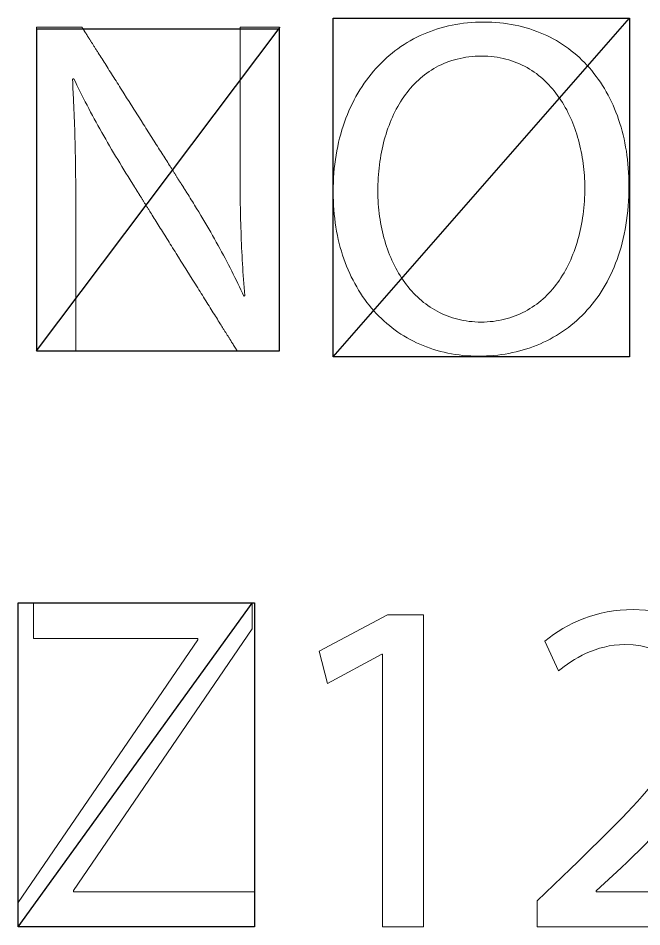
# Model space of a CAD drawing. Header units: millimetres. Extents: x 0 to 125, y 0 to 142.
# Drawn here: x 78.51 to 99.71, y 71.35 to 102.24 of the extents above; entities that cross this region are included whole.
import ezdxf

# ---------------------------------------------------------------- set-up
doc = ezdxf.new("R2010")
doc.units = ezdxf.units.MM
doc.header["$MEASUREMENT"] = 0
doc.layers.add('Layer 1', color=7, linetype='Continuous')

msp = doc.modelspace()

# ---------------------------------------------------------------- linework, layer by layer
for p, q in [((89.218, 90.723), (99.291, 102.24)), ((79.133, 90.928), (87.416, 101.929)), ((78.513, 71.346), (86.461, 82.346))]:
    msp.add_line(p, q)
for points in [[(89.218, 102.24), (99.291, 102.24), (99.291, 90.723), (89.218, 90.723)], [(79.133, 90.928), (87.391, 90.928), (87.391, 101.861), (79.133, 101.861)], [(86.543, 71.346), (78.514, 71.346), (78.514, 82.362), (86.543, 82.362)]]:
    msp.add_lwpolyline(points, close=True)
at = {"layer": 'Layer 1', "lineweight": 0}
for points in [[(99.272, 96.543), (99.27, 96.367), (99.265, 96.193), (99.257, 96.022), (99.245, 95.854), (99.23, 95.688), (99.212, 95.525), (99.191, 95.364), (99.167, 95.207), (99.14, 95.052), (99.11, 94.899), (99.077, 94.749), (99.041, 94.602), (99.002, 94.458), (98.96, 94.316), (98.915, 94.177), (98.868, 94.04), (98.818, 93.906), (98.765, 93.775), (98.71, 93.647), (98.652, 93.521), (98.592, 93.398), (98.529, 93.278), (98.463, 93.16), (98.395, 93.046), (98.325, 92.934), (98.253, 92.824), (98.178, 92.718), (98.101, 92.614), (98.021, 92.513), (97.94, 92.414), (97.856, 92.319), (97.77, 92.226), (97.682, 92.136), (97.592, 92.049), (97.5, 91.964), (97.407, 91.883), (97.311, 91.804), (97.214, 91.728), (97.114, 91.654), (97.013, 91.584), (96.91, 91.516), (96.806, 91.451), (96.7, 91.389), (96.592, 91.33), (96.483, 91.274), (96.372, 91.22), (96.259, 91.17), (96.146, 91.122), (96.03, 91.077), (95.914, 91.035), (95.796, 90.996), (95.677, 90.959), (95.557, 90.926), (95.435, 90.895), (95.312, 90.867), (95.189, 90.843), (95.064, 90.821), (94.938, 90.802), (94.811, 90.786), (94.683, 90.772), (94.554, 90.762), (94.425, 90.755), (94.294, 90.75), (94.163, 90.749), (94.028, 90.751), (93.893, 90.756), (93.761, 90.764), (93.629, 90.775), (93.499, 90.79), (93.37, 90.807), (93.243, 90.828), (93.117, 90.852), (92.992, 90.879), (92.869, 90.909), (92.748, 90.943), (92.628, 90.979), (92.51, 91.018), (92.393, 91.06), (92.278, 91.105), (92.165, 91.153), (92.053, 91.204), (91.943, 91.257), (91.835, 91.314), (91.729, 91.373), (91.624, 91.435), (91.522, 91.5), (91.421, 91.567), (91.322, 91.637), (91.225, 91.71), (91.13, 91.785), (91.037, 91.863), (90.945, 91.944), (90.856, 92.027), (90.769, 92.113), (90.684, 92.201), (90.601, 92.291), (90.52, 92.384), (90.442, 92.48), (90.365, 92.578), (90.291, 92.678), (90.219, 92.78), (90.149, 92.885), (90.082, 92.992), (90.017, 93.101), (89.954, 93.213), (89.894, 93.327), (89.835, 93.443), (89.78, 93.561), (89.727, 93.681), (89.676, 93.803), (89.628, 93.928), (89.582, 94.054), (89.539, 94.182), (89.499, 94.313), (89.461, 94.445), (89.425, 94.579), (89.393, 94.715), (89.363, 94.853), (89.336, 94.993), (89.311, 95.135), (89.29, 95.278), (89.271, 95.424), (89.255, 95.571), (89.242, 95.719), (89.231, 95.87), (89.224, 96.022), (89.22, 96.175), (89.218, 96.331), (89.22, 96.493), (89.224, 96.654), (89.232, 96.814), (89.243, 96.971), (89.257, 97.126), (89.274, 97.28), (89.294, 97.432), (89.317, 97.582), (89.343, 97.729), (89.372, 97.875), (89.403, 98.019), (89.438, 98.161), (89.475, 98.3), (89.515, 98.438), (89.558, 98.573), (89.603, 98.707), (89.651, 98.838), (89.702, 98.967), (89.755, 99.094), (89.811, 99.218), (89.87, 99.34), (89.931, 99.46), (89.994, 99.578), (90.06, 99.693), (90.128, 99.806), (90.199, 99.917), (90.272, 100.025), (90.347, 100.131), (90.425, 100.234), (90.504, 100.335), (90.586, 100.433), (90.671, 100.529), (90.757, 100.622), (90.845, 100.713), (90.936, 100.801), (91.029, 100.886), (91.123, 100.969), (91.22, 101.049), (91.319, 101.126), (91.419, 101.201), (91.522, 101.273), (91.626, 101.342), (91.732, 101.408), (91.84, 101.471), (91.95, 101.532), (92.061, 101.59), (92.174, 101.645), (92.289, 101.696), (92.405, 101.745), (92.523, 101.791), (92.643, 101.834), (92.764, 101.874), (92.887, 101.911), (93.011, 101.945), (93.136, 101.975), (93.263, 102.003), (93.392, 102.027), (93.522, 102.049), (93.653, 102.067), (93.785, 102.082), (93.918, 102.093), (94.053, 102.101), (94.189, 102.106), (94.326, 102.108), (94.466, 102.106), (94.605, 102.101), (94.742, 102.093), (94.877, 102.081), (95.01, 102.067), (95.142, 102.048), (95.272, 102.027), (95.401, 102.003), (95.528, 101.975), (95.653, 101.945), (95.776, 101.911), (95.898, 101.874), (96.018, 101.834), (96.136, 101.792), (96.252, 101.746), (96.366, 101.697), (96.478, 101.646), (96.589, 101.592), (96.697, 101.535), (96.804, 101.475), (96.909, 101.412), (97.011, 101.347), (97.112, 101.279), (97.211, 101.208), (97.307, 101.134), (97.402, 101.058), (97.494, 100.98), (97.585, 100.899), (97.673, 100.815), (97.759, 100.729), (97.843, 100.64), (97.925, 100.549), (98.005, 100.456), (98.082, 100.36), (98.157, 100.262), (98.23, 100.162), (98.301, 100.059), (98.369, 99.954), (98.435, 99.847), (98.499, 99.738), (98.56, 99.627), (98.619, 99.513), (98.675, 99.398), (98.729, 99.28), (98.781, 99.16), (98.83, 99.039), (98.877, 98.915), (98.921, 98.789), (98.963, 98.662), (99.002, 98.533), (99.039, 98.401), (99.073, 98.268), (99.104, 98.134), (99.133, 97.997), (99.159, 97.859), (99.182, 97.719), (99.203, 97.577), (99.221, 97.434), (99.236, 97.289), (99.249, 97.143), (99.259, 96.995), (99.266, 96.846), (99.27, 96.695), (99.272, 96.543)], [(79.133, 90.928), (79.133, 90.929), (79.133, 90.931), (79.133, 90.933), (79.133, 90.936), (79.133, 90.941), (79.133, 90.946), (79.133, 90.953), (79.133, 90.96), (79.133, 90.968), (79.133, 90.978), (79.133, 90.988), (79.133, 90.999), (79.133, 91.011), (79.133, 91.024), (79.133, 91.037), (79.133, 91.052), (79.133, 91.068), (79.133, 91.084), (79.133, 91.101), (79.133, 91.119), (79.133, 91.138), (79.133, 91.158), (79.133, 91.179), (79.133, 91.2), (79.133, 91.223), (79.133, 91.246), (79.133, 91.27), (79.133, 91.294), (79.133, 91.32), (79.133, 91.346), (79.133, 91.373), (79.133, 91.401), (79.133, 91.43), (79.133, 91.459), (79.133, 91.489), (79.133, 91.52), (79.133, 91.551), (79.133, 91.584), (79.133, 91.617), (79.133, 91.65), (79.133, 91.685), (79.133, 91.72), (79.133, 91.755), (79.133, 91.792), (79.133, 91.829), (79.133, 91.866), (79.133, 91.905), (79.133, 91.944), (79.133, 91.983), (79.133, 92.023), (79.133, 92.064), (79.133, 92.106), (79.133, 92.148), (79.133, 92.19), (79.133, 92.234), (79.133, 92.277), (79.133, 92.322), (79.133, 92.367), (79.133, 92.412), (79.133, 92.458), (79.133, 92.505), (79.133, 92.552), (79.133, 92.599), (79.133, 92.647), (79.133, 92.696), (79.133, 92.745), (79.133, 92.795), (79.133, 92.845), (79.133, 92.895), (79.133, 92.946), (79.133, 92.998), (79.133, 93.049), (79.133, 93.102), (79.133, 93.155), (79.133, 93.208), (79.133, 93.261), (79.133, 93.315), (79.133, 93.37), (79.133, 93.425), (79.133, 93.48), (79.133, 93.535), (79.133, 93.591), (79.133, 93.648), (79.133, 93.704), (79.133, 93.761), (79.133, 93.819), (79.133, 93.876), (79.133, 93.934), (79.133, 93.993), (79.133, 94.051), (79.133, 94.169), (79.133, 94.289), (79.133, 94.409), (79.133, 94.53), (79.133, 94.653), (79.133, 94.776), (79.133, 94.9), (79.133, 95.024), (79.133, 95.15), (79.133, 95.276), (79.133, 95.403), (79.133, 95.53), (79.133, 95.657), (79.133, 95.785), (79.133, 95.914), (79.133, 96.171), (79.133, 96.429), (79.133, 96.686), (79.133, 96.943), (79.133, 97.072), (79.133, 97.2), (79.133, 97.327), (79.133, 97.454), (79.133, 97.581), (79.133, 97.707), (79.133, 97.833), (79.133, 97.957), (79.133, 98.081), (79.133, 98.204), (79.133, 98.327), (79.133, 98.448), (79.133, 98.568), (79.133, 98.688), (79.133, 98.806), (79.133, 98.864), (79.133, 98.923), (79.133, 98.981), (79.133, 99.038), (79.133, 99.096), (79.133, 99.153), (79.133, 99.209), (79.133, 99.266), (79.133, 99.322), (79.133, 99.377), (79.133, 99.432), (79.133, 99.487), (79.133, 99.542), (79.133, 99.596), (79.133, 99.649), (79.133, 99.702), (79.133, 99.755), (79.133, 99.808), (79.133, 99.859), (79.133, 99.911), (79.133, 99.962), (79.133, 100.012), (79.133, 100.063), (79.133, 100.112), (79.133, 100.161), (79.133, 100.21), (79.133, 100.258), (79.133, 100.305), (79.133, 100.352), (79.133, 100.399), (79.133, 100.445), (79.133, 100.49), (79.133, 100.535), (79.133, 100.58), (79.133, 100.623), (79.133, 100.667), (79.133, 100.709), (79.133, 100.751), (79.133, 100.793), (79.133, 100.834), (79.133, 100.874), (79.133, 100.913), (79.133, 100.952), (79.133, 100.991), (79.133, 101.028), (79.133, 101.065), (79.133, 101.102), (79.133, 101.137), (79.133, 101.172), (79.133, 101.207), (79.133, 101.24), (79.133, 101.273), (79.133, 101.306), (79.133, 101.337), (79.133, 101.368), (79.133, 101.398), (79.133, 101.427), (79.133, 101.456), (79.133, 101.484), (79.133, 101.511), (79.133, 101.537), (79.133, 101.563), (79.133, 101.587), (79.133, 101.611), (79.133, 101.634), (79.133, 101.657), (79.133, 101.678), (79.133, 101.699), (79.133, 101.719), (79.133, 101.738), (79.133, 101.756), (79.133, 101.773), (79.133, 101.789), (79.133, 101.805), (79.133, 101.82), (79.133, 101.833), (79.133, 101.846), (79.133, 101.858), (79.133, 101.869), (79.133, 101.879), (79.133, 101.889), (79.133, 101.897), (79.133, 101.904), (79.133, 101.911), (79.133, 101.916), (79.133, 101.921), (79.133, 101.924), (79.133, 101.927), (79.133, 101.928), (79.133, 101.929), (79.134, 101.929), (79.134, 101.929), (79.136, 101.929), (79.138, 101.929), (79.14, 101.929), (79.143, 101.929), (79.147, 101.929), (79.151, 101.929), (79.155, 101.929), (79.16, 101.929), (79.166, 101.929), (79.172, 101.929), (79.178, 101.929), (79.185, 101.929), (79.192, 101.929), (79.2, 101.929), (79.208, 101.929), (79.217, 101.929), (79.226, 101.929), (79.235, 101.929), (79.245, 101.929), (79.255, 101.929), (79.265, 101.929), (79.276, 101.929), (79.288, 101.929), (79.299, 101.929), (79.311, 101.929), (79.323, 101.929), (79.336, 101.929), (79.349, 101.929), (79.376, 101.929), (79.403, 101.929), (79.432, 101.929), (79.462, 101.929), (79.493, 101.929), (79.525, 101.929), (79.557, 101.929), (79.59, 101.929), (79.624, 101.929), (79.658, 101.929), (79.693, 101.929), (79.728, 101.929), (79.764, 101.929), (79.836, 101.929), (79.909, 101.929), (79.981, 101.929), (80.053, 101.929), (80.089, 101.929), (80.124, 101.929), (80.159, 101.929), (80.193, 101.929), (80.227, 101.929), (80.26, 101.929), (80.293, 101.929), (80.324, 101.929), (80.355, 101.929), (80.385, 101.929), (80.414, 101.929), (80.442, 101.929), (80.468, 101.929), (80.481, 101.929), (80.494, 101.929), (80.506, 101.929), (80.518, 101.929), (80.529, 101.929), (80.541, 101.929), (80.552, 101.929), (80.562, 101.929), (80.572, 101.929), (80.582, 101.929), (80.591, 101.929), (80.6, 101.929), (80.609, 101.929), (80.617, 101.929), (80.625, 101.929), (80.632, 101.929), (80.639, 101.929), (80.645, 101.929), (80.651, 101.929), (80.657, 101.929), (80.662, 101.929), (80.666, 101.929), (80.67, 101.929), (80.674, 101.929), (80.677, 101.929), (80.679, 101.929), (80.681, 101.929), (80.683, 101.929), (80.683, 101.929), (80.684, 101.929), (80.684, 101.928), (80.684, 101.927), (80.685, 101.926), (80.686, 101.924), (80.688, 101.922), (80.689, 101.919), (80.692, 101.916), (80.694, 101.913), (80.697, 101.908), (80.699, 101.904), (80.703, 101.899), (80.706, 101.893), (80.71, 101.887), (80.714, 101.88), (80.719, 101.873), (80.723, 101.866), (80.728, 101.858), (80.734, 101.85), (80.739, 101.841), (80.745, 101.832), (80.751, 101.822), (80.757, 101.812), (80.764, 101.802), (80.771, 101.791), (80.778, 101.78), (80.785, 101.768), (80.793, 101.756), (80.801, 101.743), (80.809, 101.73), (80.818, 101.717), (80.826, 101.703), (80.835, 101.689), (80.844, 101.675), (80.854, 101.66), (80.863, 101.645), (80.873, 101.629), (80.883, 101.613), (80.894, 101.597), (80.904, 101.58), (80.915, 101.563), (80.926, 101.546), (80.937, 101.528), (80.949, 101.51), (80.96, 101.492), (80.972, 101.473), (80.984, 101.454), (80.997, 101.435), (81.009, 101.415), (81.022, 101.395), (81.035, 101.375), (81.048, 101.354), (81.061, 101.333), (81.074, 101.312), (81.088, 101.29), (81.102, 101.268), (81.116, 101.246), (81.13, 101.224), (81.145, 101.201), (81.159, 101.178), (81.174, 101.155), (81.189, 101.131), (81.204, 101.107), (81.219, 101.083), (81.235, 101.059), (81.266, 101.01), (81.298, 100.959), (81.33, 100.908), (81.363, 100.855), (81.397, 100.802), (81.431, 100.748), (81.466, 100.693), (81.501, 100.638), (81.537, 100.581), (81.573, 100.524), (81.61, 100.466), (81.647, 100.408), (81.684, 100.349), (81.722, 100.289), (81.761, 100.228), (81.799, 100.168), (81.838, 100.106), (81.877, 100.044), (81.917, 99.982), (81.956, 99.919), (81.996, 99.856), (82.037, 99.793), (82.077, 99.729), (82.118, 99.665), (82.199, 99.536), (82.281, 99.406), (82.446, 99.146), (82.611, 98.885), (82.693, 98.756), (82.775, 98.627), (82.816, 98.563), (82.856, 98.499), (82.896, 98.436), (82.936, 98.372), (82.976, 98.31), (83.015, 98.247), (83.055, 98.185), (83.093, 98.124), (83.132, 98.063), (83.17, 98.003), (83.208, 97.943), (83.246, 97.884), (83.283, 97.825), (83.319, 97.768), (83.356, 97.71), (83.391, 97.654), (83.427, 97.598), (83.461, 97.543), (83.496, 97.489), (83.529, 97.436), (83.562, 97.384), (83.595, 97.333), (83.627, 97.282), (83.658, 97.233), (83.673, 97.208), (83.689, 97.184), (83.704, 97.161), (83.719, 97.137), (83.733, 97.114), (83.748, 97.091), (83.762, 97.068), (83.777, 97.046), (83.791, 97.023), (83.804, 97.002), (83.818, 96.98), (83.832, 96.959), (83.845, 96.938), (83.858, 96.917), (83.871, 96.897), (83.884, 96.877), (83.896, 96.857), (83.908, 96.838), (83.92, 96.819), (83.932, 96.8), (83.944, 96.782), (83.955, 96.763), (83.967, 96.746), (83.978, 96.728), (83.988, 96.711), (83.999, 96.695), (84.009, 96.678), (84.019, 96.662), (84.029, 96.647), (84.039, 96.632), (84.048, 96.617), (84.057, 96.602), (84.066, 96.588), (84.075, 96.575), (84.083, 96.561), (84.092, 96.548), (84.099, 96.536), (84.107, 96.524), (84.115, 96.512), (84.122, 96.501), (84.129, 96.49), (84.135, 96.479), (84.142, 96.469), (84.148, 96.46), (84.153, 96.451), (84.159, 96.442), (84.164, 96.434), (84.169, 96.426), (84.174, 96.418), (84.178, 96.411), (84.183, 96.405), (84.186, 96.399), (84.19, 96.393), (84.193, 96.388), (84.196, 96.383), (84.199, 96.379), (84.201, 96.375), (84.203, 96.372), (84.205, 96.369), (84.206, 96.367), (84.207, 96.365), (84.208, 96.364), (84.209, 96.363), (84.209, 96.363), (84.247, 96.303), (84.285, 96.243), (84.322, 96.183), (84.36, 96.123), (84.397, 96.063), (84.434, 96.004), (84.47, 95.945), (84.507, 95.886), (84.578, 95.768), (84.649, 95.651), (84.719, 95.535), (84.788, 95.419), (84.856, 95.304), (84.923, 95.19), (84.989, 95.076), (85.055, 94.963), (85.119, 94.85), (85.182, 94.738), (85.245, 94.626), (85.306, 94.515), (85.367, 94.404), (85.427, 94.294), (85.486, 94.184), (85.545, 94.075), (85.602, 93.966), (85.659, 93.857), (85.715, 93.749), (85.77, 93.641), (85.824, 93.534), (85.877, 93.427), (85.93, 93.32), (85.982, 93.213), (86.034, 93.107), (86.084, 93.001), (86.134, 92.895), (86.184, 92.789), (86.184, 92.789), (86.185, 92.79), (86.187, 92.79), (86.189, 92.792), (86.191, 92.793), (86.194, 92.794), (86.2, 92.797), (86.206, 92.8), (86.209, 92.802), (86.211, 92.803), (86.213, 92.804), (86.215, 92.805), (86.216, 92.805), (86.216, 92.805), (86.204, 92.943), (86.193, 93.079), (86.182, 93.215), (86.172, 93.351), (86.162, 93.486), (86.153, 93.621), (86.144, 93.756), (86.136, 93.89), (86.128, 94.025), (86.121, 94.16), (86.114, 94.294), (86.107, 94.429), (86.101, 94.565), (86.096, 94.701), (86.091, 94.837), (86.086, 94.974), (86.081, 95.112), (86.077, 95.25), (86.074, 95.39), (86.07, 95.53), (86.067, 95.671), (86.066, 95.743), (86.065, 95.814), (86.063, 95.886), (86.062, 95.958), (86.061, 96.031), (86.06, 96.103), (86.059, 96.177), (86.058, 96.25), (86.058, 96.324), (86.057, 96.398), (86.056, 96.473), (86.056, 96.548), (86.055, 96.624), (86.055, 96.7), (86.054, 96.777), (86.054, 96.854), (86.054, 96.931), (86.053, 97.009), (86.053, 97.088), (86.053, 97.167), (86.053, 97.246), (86.053, 97.326), (86.053, 97.326), (86.053, 97.327), (86.053, 97.328), (86.053, 97.329), (86.053, 97.331), (86.053, 97.334), (86.053, 97.336), (86.053, 97.339), (86.053, 97.343), (86.053, 97.347), (86.053, 97.351), (86.053, 97.356), (86.053, 97.361), (86.053, 97.366), (86.053, 97.372), (86.053, 97.378), (86.053, 97.384), (86.053, 97.391), (86.053, 97.398), (86.053, 97.406), (86.053, 97.414), (86.053, 97.422), (86.053, 97.431), (86.053, 97.44), (86.053, 97.449), (86.053, 97.459), (86.053, 97.469), (86.053, 97.479), (86.053, 97.49), (86.053, 97.501), (86.053, 97.512), (86.053, 97.524), (86.053, 97.536), (86.053, 97.548), (86.053, 97.561), (86.053, 97.574), (86.053, 97.6), (86.053, 97.628), (86.053, 97.657), (86.053, 97.687), (86.053, 97.719), (86.053, 97.751), (86.053, 97.784), (86.053, 97.819), (86.053, 97.854), (86.053, 97.89), (86.053, 97.928), (86.053, 97.966), (86.053, 98.005), (86.053, 98.045), (86.053, 98.086), (86.053, 98.128), (86.053, 98.17), (86.053, 98.214), (86.053, 98.258), (86.053, 98.302), (86.053, 98.348), (86.053, 98.394), (86.053, 98.44), (86.053, 98.488), (86.053, 98.535), (86.053, 98.584), (86.053, 98.633), (86.053, 98.682), (86.053, 98.732), (86.053, 98.782), (86.053, 98.833), (86.053, 98.884), (86.053, 98.936), (86.053, 98.988), (86.053, 99.092), (86.053, 99.198), (86.053, 99.305), (86.053, 99.412), (86.053, 99.627), (86.053, 99.843), (86.053, 99.95), (86.053, 100.057), (86.053, 100.162), (86.053, 100.267), (86.053, 100.319), (86.053, 100.37), (86.053, 100.422), (86.053, 100.472), (86.053, 100.523), (86.053, 100.573), (86.053, 100.622), (86.053, 100.671), (86.053, 100.719), (86.053, 100.767), (86.053, 100.814), (86.053, 100.861), (86.053, 100.907), (86.053, 100.952), (86.053, 100.997), (86.053, 101.041), (86.053, 101.084), (86.053, 101.127), (86.053, 101.169), (86.053, 101.209), (86.053, 101.249), (86.053, 101.289), (86.053, 101.327), (86.053, 101.364), (86.053, 101.401), (86.053, 101.436), (86.053, 101.47), (86.053, 101.504), (86.053, 101.536), (86.053, 101.567), (86.053, 101.598), (86.053, 101.627), (86.053, 101.654), (86.053, 101.681), (86.053, 101.694), (86.053, 101.707), (86.053, 101.719), (86.053, 101.731), (86.053, 101.742), (86.053, 101.754), (86.053, 101.765), (86.053, 101.775), (86.053, 101.786), (86.053, 101.796), (86.053, 101.805), (86.053, 101.815), (86.053, 101.824), (86.053, 101.832), (86.053, 101.841), (86.053, 101.849), (86.053, 101.856), (86.053, 101.863), (86.053, 101.87), (86.053, 101.877), (86.053, 101.883), (86.053, 101.889), (86.053, 101.894), (86.053, 101.899), (86.053, 101.904), (86.053, 101.908), (86.053, 101.912), (86.053, 101.915), (86.053, 101.918), (86.053, 101.921), (86.053, 101.923), (86.053, 101.925), (86.053, 101.927), (86.053, 101.928), (86.053, 101.928), (86.053, 101.929), (86.053, 101.929), (86.054, 101.929), (86.055, 101.929), (86.057, 101.929), (86.059, 101.929), (86.062, 101.929), (86.065, 101.929), (86.068, 101.929), (86.072, 101.929), (86.076, 101.929), (86.081, 101.929), (86.086, 101.929), (86.092, 101.929), (86.098, 101.929), (86.104, 101.929), (86.111, 101.929), (86.118, 101.929), (86.125, 101.929), (86.133, 101.929), (86.141, 101.929), (86.149, 101.929), (86.158, 101.929), (86.167, 101.929), (86.177, 101.929), (86.196, 101.929), (86.217, 101.929), (86.239, 101.929), (86.262, 101.929), (86.286, 101.929), (86.311, 101.929), (86.337, 101.929), (86.363, 101.929), (86.391, 101.929), (86.419, 101.929), (86.447, 101.929), (86.476, 101.929), (86.506, 101.929), (86.536, 101.929), (86.567, 101.929), (86.597, 101.929), (86.66, 101.929), (86.722, 101.929), (86.785, 101.929), (86.847, 101.929), (86.878, 101.929), (86.908, 101.929), (86.938, 101.929), (86.968, 101.929), (86.997, 101.929), (87.026, 101.929), (87.054, 101.929), (87.081, 101.929), (87.107, 101.929), (87.133, 101.929), (87.158, 101.929), (87.182, 101.929), (87.205, 101.929), (87.227, 101.929), (87.248, 101.929), (87.268, 101.929), (87.277, 101.929), (87.286, 101.929), (87.295, 101.929), (87.303, 101.929), (87.312, 101.929), (87.319, 101.929), (87.327, 101.929), (87.334, 101.929), (87.34, 101.929), (87.347, 101.929), (87.353, 101.929), (87.358, 101.929), (87.363, 101.929), (87.368, 101.929), (87.372, 101.929), (87.376, 101.929), (87.38, 101.929), (87.383, 101.929), (87.385, 101.929), (87.387, 101.929), (87.389, 101.929), (87.39, 101.929), (87.391, 101.929), (87.391, 101.929), (87.391, 101.928), (87.391, 101.927), (87.391, 101.924), (87.391, 101.921), (87.391, 101.916), (87.391, 101.911), (87.391, 101.904), (87.391, 101.897), (87.391, 101.889), (87.391, 101.879), (87.391, 101.869), (87.391, 101.858), (87.391, 101.846), (87.391, 101.833), (87.391, 101.82), (87.391, 101.805), (87.391, 101.789), (87.391, 101.773), (87.391, 101.756), (87.391, 101.738), (87.391, 101.719), (87.391, 101.699), (87.391, 101.678), (87.391, 101.657), (87.391, 101.634), (87.391, 101.611), (87.391, 101.587), (87.391, 101.563), (87.391, 101.537), (87.391, 101.511), (87.391, 101.484), (87.391, 101.456), (87.391, 101.427), (87.391, 101.398), (87.391, 101.368), (87.391, 101.337), (87.391, 101.306), (87.391, 101.273), (87.391, 101.24), (87.391, 101.207), (87.391, 101.172), (87.391, 101.137), (87.391, 101.102), (87.391, 101.065), (87.391, 101.028), (87.391, 100.991), (87.391, 100.952), (87.391, 100.913), (87.391, 100.874), (87.391, 100.834), (87.391, 100.793), (87.391, 100.751), (87.391, 100.709), (87.391, 100.667), (87.391, 100.623), (87.391, 100.58), (87.391, 100.535), (87.391, 100.49), (87.391, 100.445), (87.391, 100.399), (87.391, 100.352), (87.391, 100.305), (87.391, 100.258), (87.391, 100.21), (87.391, 100.161), (87.391, 100.112), (87.391, 100.063), (87.391, 100.012), (87.391, 99.962), (87.391, 99.911), (87.391, 99.859), (87.391, 99.808), (87.391, 99.755), (87.391, 99.702), (87.391, 99.649), (87.391, 99.596), (87.391, 99.542), (87.391, 99.487), (87.391, 99.432), (87.391, 99.377), (87.391, 99.322), (87.391, 99.266), (87.391, 99.209), (87.391, 99.153), (87.391, 99.096), (87.391, 99.038), (87.391, 98.981), (87.391, 98.923), (87.391, 98.864), (87.391, 98.806), (87.391, 98.688), (87.391, 98.568), (87.391, 98.448), (87.391, 98.327), (87.391, 98.204), (87.391, 98.081), (87.391, 97.957), (87.391, 97.833), (87.391, 97.707), (87.391, 97.581), (87.391, 97.454), (87.391, 97.327), (87.391, 97.2), (87.391, 97.072), (87.391, 96.943), (87.391, 96.686), (87.391, 96.429), (87.391, 96.171), (87.391, 95.914), (87.391, 95.785), (87.391, 95.657), (87.391, 95.53), (87.391, 95.403), (87.391, 95.276), (87.391, 95.15), (87.391, 95.024), (87.391, 94.9), (87.391, 94.776), (87.391, 94.653), (87.391, 94.53), (87.391, 94.409), (87.391, 94.289), (87.391, 94.169), (87.391, 94.051), (87.391, 93.993), (87.391, 93.934), (87.391, 93.876), (87.391, 93.819), (87.391, 93.761), (87.391, 93.704), (87.391, 93.648), (87.391, 93.591), (87.391, 93.535), (87.391, 93.48), (87.391, 93.425), (87.391, 93.37), (87.391, 93.315), (87.391, 93.261), (87.391, 93.208), (87.391, 93.155), (87.391, 93.102), (87.391, 93.049), (87.391, 92.998), (87.391, 92.946), (87.391, 92.895), (87.391, 92.845), (87.391, 92.795), (87.391, 92.745), (87.391, 92.696), (87.391, 92.647), (87.391, 92.599), (87.391, 92.552), (87.391, 92.505), (87.391, 92.458), (87.391, 92.412), (87.391, 92.367), (87.391, 92.322), (87.391, 92.277), (87.391, 92.234), (87.391, 92.19), (87.391, 92.148), (87.391, 92.106), (87.391, 92.064), (87.391, 92.023), (87.391, 91.983), (87.391, 91.944), (87.391, 91.905), (87.391, 91.866), (87.391, 91.829), (87.391, 91.792), (87.391, 91.755), (87.391, 91.72), (87.391, 91.685), (87.391, 91.65), (87.391, 91.617), (87.391, 91.584), (87.391, 91.551), (87.391, 91.52), (87.391, 91.489), (87.391, 91.459), (87.391, 91.43), (87.391, 91.401), (87.391, 91.373), (87.391, 91.346), (87.391, 91.32), (87.391, 91.294), (87.391, 91.27), (87.391, 91.246), (87.391, 91.223), (87.391, 91.2), (87.391, 91.179), (87.391, 91.158), (87.391, 91.138), (87.391, 91.119), (87.391, 91.101), (87.391, 91.084), (87.391, 91.068), (87.391, 91.052), (87.391, 91.037), (87.391, 91.024), (87.391, 91.011), (87.391, 90.999), (87.391, 90.988), (87.391, 90.978), (87.391, 90.968), (87.391, 90.96), (87.391, 90.953), (87.391, 90.946), (87.391, 90.941), (87.391, 90.936), (87.391, 90.933), (87.391, 90.931), (87.391, 90.929), (87.391, 90.928), (87.391, 90.928), (87.39, 90.928), (87.389, 90.928), (87.387, 90.928), (87.385, 90.928), (87.382, 90.928), (87.379, 90.928), (87.375, 90.928), (87.371, 90.928), (87.366, 90.928), (87.361, 90.928), (87.356, 90.928), (87.35, 90.928), (87.344, 90.928), (87.337, 90.928), (87.33, 90.928), (87.322, 90.928), (87.314, 90.928), (87.306, 90.928), (87.297, 90.928), (87.288, 90.928), (87.279, 90.928), (87.269, 90.928), (87.259, 90.928), (87.248, 90.928), (87.238, 90.928), (87.227, 90.928), (87.215, 90.928), (87.192, 90.928), (87.167, 90.928), (87.141, 90.928), (87.114, 90.928), (87.087, 90.928), (87.058, 90.928), (87.029, 90.928), (86.999, 90.928), (86.968, 90.928), (86.937, 90.928), (86.905, 90.928), (86.873, 90.928), (86.84, 90.928), (86.807, 90.928), (86.74, 90.928), (86.673, 90.928), (86.606, 90.928), (86.539, 90.928), (86.506, 90.928), (86.474, 90.928), (86.441, 90.928), (86.41, 90.928), (86.378, 90.928), (86.348, 90.928), (86.318, 90.928), (86.288, 90.928), (86.26, 90.928), (86.232, 90.928), (86.205, 90.928), (86.18, 90.928), (86.155, 90.928), (86.131, 90.928), (86.12, 90.928), (86.109, 90.928), (86.098, 90.928), (86.088, 90.928), (86.078, 90.928), (86.068, 90.928), (86.059, 90.928), (86.049, 90.928), (86.041, 90.928), (86.032, 90.928), (86.025, 90.928), (86.017, 90.928), (86.01, 90.928), (86.003, 90.928), (85.997, 90.928), (85.991, 90.928), (85.985, 90.928), (85.98, 90.928), (85.976, 90.928), (85.971, 90.928), (85.968, 90.928), (85.964, 90.928), (85.962, 90.928), (85.959, 90.928), (85.958, 90.928), (85.956, 90.928), (85.956, 90.928), (85.955, 90.928), (85.955, 90.929), (85.955, 90.93), (85.954, 90.931), (85.953, 90.933), (85.951, 90.935), (85.95, 90.938), (85.948, 90.941), (85.945, 90.945), (85.943, 90.949), (85.94, 90.953), (85.936, 90.959), (85.933, 90.964), (85.929, 90.97), (85.925, 90.977), (85.921, 90.984), (85.916, 90.991), (85.911, 90.999), (85.906, 91.007), (85.9, 91.016), (85.895, 91.025), (85.889, 91.035), (85.882, 91.045), (85.876, 91.056), (85.869, 91.066), (85.862, 91.078), (85.854, 91.09), (85.847, 91.102), (85.839, 91.114), (85.831, 91.127), (85.823, 91.14), (85.814, 91.154), (85.805, 91.168), (85.796, 91.183), (85.787, 91.198), (85.777, 91.213), (85.767, 91.229), (85.757, 91.245), (85.747, 91.261), (85.737, 91.278), (85.726, 91.295), (85.715, 91.312), (85.704, 91.33), (85.693, 91.348), (85.681, 91.366), (85.669, 91.385), (85.657, 91.404), (85.645, 91.424), (85.633, 91.444), (85.62, 91.464), (85.608, 91.484), (85.595, 91.505), (85.581, 91.526), (85.568, 91.547), (85.555, 91.569), (85.541, 91.591), (85.527, 91.613), (85.513, 91.635), (85.499, 91.658), (85.484, 91.681), (85.47, 91.705), (85.455, 91.728), (85.44, 91.752), (85.425, 91.776), (85.41, 91.801), (85.379, 91.85), (85.347, 91.901), (85.315, 91.952), (85.282, 92.005), (85.248, 92.058), (85.215, 92.112), (85.18, 92.167), (85.145, 92.223), (85.11, 92.28), (85.074, 92.337), (85.038, 92.395), (85.001, 92.454), (84.964, 92.513), (84.926, 92.573), (84.888, 92.633), (84.85, 92.695), (84.812, 92.756), (84.773, 92.818), (84.734, 92.881), (84.694, 92.944), (84.655, 93.007), (84.615, 93.071), (84.575, 93.134), (84.535, 93.199), (84.454, 93.328), (84.372, 93.458), (84.209, 93.719), (84.045, 93.981), (83.964, 94.111), (83.883, 94.24), (83.843, 94.304), (83.803, 94.368), (83.763, 94.432), (83.724, 94.495), (83.684, 94.558), (83.645, 94.62), (83.606, 94.682), (83.568, 94.744), (83.53, 94.805), (83.492, 94.866), (83.454, 94.926), (83.417, 94.985), (83.38, 95.044), (83.344, 95.102), (83.308, 95.159), (83.273, 95.216), (83.238, 95.271), (83.203, 95.326), (83.169, 95.381), (83.136, 95.434), (83.103, 95.486), (83.071, 95.538), (83.039, 95.588), (83.008, 95.638), (82.993, 95.662), (82.978, 95.686), (82.963, 95.71), (82.948, 95.734), (82.934, 95.757), (82.919, 95.78), (82.905, 95.803), (82.891, 95.826), (82.877, 95.848), (82.863, 95.87), (82.85, 95.891), (82.836, 95.913), (82.823, 95.934), (82.81, 95.954), (82.798, 95.975), (82.785, 95.995), (82.773, 96.015), (82.76, 96.034), (82.749, 96.053), (82.737, 96.072), (82.725, 96.091), (82.714, 96.109), (82.703, 96.126), (82.692, 96.144), (82.681, 96.161), (82.671, 96.178), (82.66, 96.194), (82.65, 96.21), (82.641, 96.226), (82.631, 96.241), (82.622, 96.256), (82.613, 96.27), (82.604, 96.284), (82.595, 96.298), (82.587, 96.311), (82.579, 96.324), (82.571, 96.337), (82.563, 96.349), (82.556, 96.361), (82.549, 96.372), (82.542, 96.383), (82.536, 96.393), (82.529, 96.404), (82.523, 96.413), (82.518, 96.422), (82.512, 96.431), (82.507, 96.439), (82.502, 96.447), (82.497, 96.455), (82.493, 96.462), (82.489, 96.468), (82.485, 96.474), (82.481, 96.48), (82.478, 96.485), (82.475, 96.49), (82.473, 96.494), (82.47, 96.498), (82.468, 96.501), (82.467, 96.504), (82.465, 96.506), (82.464, 96.508), (82.463, 96.509), (82.463, 96.51), (82.463, 96.51), (82.319, 96.74), (82.248, 96.855), (82.177, 96.97), (82.106, 97.086), (82.036, 97.201), (81.965, 97.317), (81.896, 97.433), (81.826, 97.548), (81.758, 97.664), (81.689, 97.78), (81.621, 97.896), (81.554, 98.011), (81.487, 98.127), (81.421, 98.243), (81.355, 98.358), (81.29, 98.474), (81.225, 98.589), (81.162, 98.704), (81.098, 98.82), (81.036, 98.934), (80.975, 99.049), (80.914, 99.164), (80.854, 99.278), (80.795, 99.392), (80.736, 99.506), (80.679, 99.619), (80.622, 99.733), (80.567, 99.846), (80.512, 99.958), (80.459, 100.07), (80.406, 100.182), (80.406, 100.182), (80.404, 100.182), (80.402, 100.181), (80.399, 100.18), (80.395, 100.178), (80.391, 100.177), (80.382, 100.174), (80.373, 100.171), (80.369, 100.17), (80.365, 100.168), (80.362, 100.167), (80.359, 100.167), (80.358, 100.166), (80.357, 100.166), (80.365, 100.036), (80.372, 99.906), (80.386, 99.648), (80.392, 99.518), (80.398, 99.389), (80.404, 99.259), (80.41, 99.129), (80.415, 98.998), (80.42, 98.867), (80.425, 98.735), (80.429, 98.603), (80.434, 98.469), (80.438, 98.335), (80.441, 98.199), (80.443, 98.131), (80.445, 98.063), (80.447, 97.994), (80.448, 97.925), (80.45, 97.855), (80.451, 97.785), (80.453, 97.715), (80.454, 97.644), (80.456, 97.573), (80.457, 97.502), (80.458, 97.43), (80.459, 97.358), (80.46, 97.285), (80.461, 97.212), (80.462, 97.138), (80.463, 97.064), (80.464, 96.989), (80.465, 96.914), (80.466, 96.838), (80.467, 96.762), (80.467, 96.685), (80.468, 96.607), (80.469, 96.529), (80.469, 96.451), (80.47, 96.372), (80.47, 96.292), (80.47, 96.211), (80.471, 96.13), (80.471, 96.048), (80.471, 95.966), (80.471, 95.883), (80.471, 95.799), (80.471, 95.714), (80.472, 95.629), (80.472, 95.629), (80.472, 95.628), (80.472, 95.627), (80.472, 95.625), (80.472, 95.623), (80.472, 95.621), (80.472, 95.618), (80.472, 95.615), (80.472, 95.612), (80.472, 95.608), (80.472, 95.604), (80.472, 95.599), (80.472, 95.594), (80.472, 95.588), (80.472, 95.582), (80.472, 95.576), (80.472, 95.569), (80.472, 95.562), (80.472, 95.555), (80.472, 95.547), (80.472, 95.539), (80.472, 95.531), (80.472, 95.522), (80.472, 95.513), (80.472, 95.503), (80.472, 95.493), (80.472, 95.483), (80.472, 95.472), (80.472, 95.462), (80.472, 95.45), (80.472, 95.439), (80.472, 95.427), (80.472, 95.415), (80.472, 95.402), (80.472, 95.389), (80.472, 95.376), (80.472, 95.363), (80.472, 95.349), (80.472, 95.32), (80.472, 95.291), (80.472, 95.26), (80.472, 95.228), (80.472, 95.195), (80.472, 95.161), (80.472, 95.126), (80.472, 95.09), (80.472, 95.052), (80.472, 95.014), (80.472, 94.975), (80.472, 94.935), (80.472, 94.894), (80.472, 94.853), (80.472, 94.81), (80.472, 94.767), (80.472, 94.723), (80.472, 94.678), (80.472, 94.632), (80.472, 94.586), (80.472, 94.539), (80.472, 94.491), (80.472, 94.443), (80.472, 94.394), (80.472, 94.344), (80.472, 94.294), (80.472, 94.244), (80.472, 94.193), (80.472, 94.142), (80.472, 94.09), (80.472, 94.037), (80.472, 93.985), (80.472, 93.932), (80.472, 93.825), (80.472, 93.717), (80.472, 93.608), (80.472, 93.499), (80.472, 93.279), (80.472, 93.059), (80.472, 92.949), (80.472, 92.84), (80.472, 92.732), (80.472, 92.625), (80.472, 92.572), (80.472, 92.52), (80.472, 92.468), (80.472, 92.416), (80.472, 92.364), (80.472, 92.313), (80.472, 92.263), (80.472, 92.213), (80.472, 92.163), (80.472, 92.115), (80.472, 92.066), (80.472, 92.019), (80.472, 91.972), (80.472, 91.925), (80.472, 91.88), (80.472, 91.835), (80.472, 91.791), (80.472, 91.747), (80.472, 91.705), (80.472, 91.663), (80.472, 91.622), (80.472, 91.582), (80.472, 91.543), (80.472, 91.505), (80.472, 91.468), (80.472, 91.432), (80.472, 91.396), (80.472, 91.362), (80.472, 91.329), (80.472, 91.297), (80.472, 91.267), (80.472, 91.237), (80.472, 91.208), (80.472, 91.195), (80.472, 91.181), (80.472, 91.168), (80.472, 91.155), (80.472, 91.143), (80.472, 91.13), (80.472, 91.119), (80.472, 91.107), (80.472, 91.096), (80.472, 91.085), (80.472, 91.074), (80.472, 91.064), (80.472, 91.054), (80.472, 91.045), (80.472, 91.036), (80.472, 91.027), (80.472, 91.018), (80.472, 91.01), (80.472, 91.002), (80.472, 90.995), (80.472, 90.988), (80.472, 90.981), (80.472, 90.975), (80.472, 90.969), (80.472, 90.964), (80.472, 90.959), (80.472, 90.954), (80.472, 90.949), (80.472, 90.946), (80.472, 90.942), (80.472, 90.939), (80.472, 90.936), (80.472, 90.934), (80.472, 90.932), (80.472, 90.93), (80.472, 90.929), (80.472, 90.929), (80.472, 90.928), (80.471, 90.928), (80.471, 90.928), (80.469, 90.928), (80.468, 90.928), (80.466, 90.928), (80.463, 90.928), (80.46, 90.928), (80.456, 90.928), (80.453, 90.928), (80.448, 90.928), (80.444, 90.928), (80.438, 90.928), (80.433, 90.928), (80.427, 90.928), (80.421, 90.928), (80.414, 90.928), (80.407, 90.928), (80.4, 90.928), (80.392, 90.928), (80.384, 90.928), (80.375, 90.928), (80.366, 90.928), (80.357, 90.928), (80.348, 90.928), (80.328, 90.928), (80.307, 90.928), (80.285, 90.928), (80.262, 90.928), (80.238, 90.928), (80.213, 90.928), (80.188, 90.928), (80.161, 90.928), (80.134, 90.928), (80.106, 90.928), (80.077, 90.928), (80.048, 90.928), (80.018, 90.928), (79.988, 90.928), (79.958, 90.928), (79.927, 90.928), (79.865, 90.928), (79.802, 90.928), (79.74, 90.928), (79.678, 90.928), (79.647, 90.928), (79.616, 90.928), (79.586, 90.928), (79.557, 90.928), (79.528, 90.928), (79.499, 90.928), (79.471, 90.928), (79.444, 90.928), (79.417, 90.928), (79.391, 90.928), (79.366, 90.928), (79.342, 90.928), (79.319, 90.928), (79.297, 90.928), (79.276, 90.928), (79.257, 90.928), (79.247, 90.928), (79.238, 90.928), (79.23, 90.928), (79.221, 90.928), (79.213, 90.928), (79.205, 90.928), (79.198, 90.928), (79.191, 90.928), (79.184, 90.928), (79.178, 90.928), (79.172, 90.928), (79.166, 90.928), (79.161, 90.928), (79.157, 90.928), (79.152, 90.928), (79.148, 90.928), (79.145, 90.928), (79.142, 90.928), (79.139, 90.928), (79.137, 90.928), (79.135, 90.928), (79.134, 90.928), (79.134, 90.928), (79.133, 90.928)], [(90.736, 96.363), (90.737, 96.253), (90.74, 96.144), (90.744, 96.035), (90.751, 95.926), (90.759, 95.818), (90.769, 95.71), (90.781, 95.603), (90.795, 95.497), (90.811, 95.391), (90.828, 95.287), (90.847, 95.183), (90.868, 95.079), (90.891, 94.977), (90.915, 94.876), (90.942, 94.775), (90.97, 94.676), (91, 94.577), (91.031, 94.48), (91.064, 94.384), (91.099, 94.288), (91.136, 94.195), (91.175, 94.102), (91.215, 94.011), (91.257, 93.921), (91.3, 93.832), (91.345, 93.745), (91.392, 93.659), (91.441, 93.575), (91.491, 93.492), (91.543, 93.411), (91.597, 93.332), (91.652, 93.254), (91.709, 93.178), (91.767, 93.104), (91.827, 93.031), (91.889, 92.961), (91.952, 92.892), (92.017, 92.825), (92.084, 92.761), (92.152, 92.698), (92.222, 92.637), (92.293, 92.578), (92.366, 92.522), (92.44, 92.468), (92.516, 92.416), (92.594, 92.366), (92.673, 92.318), (92.753, 92.273), (92.835, 92.231), (92.919, 92.19), (93.004, 92.153), (93.091, 92.118), (93.179, 92.085), (93.269, 92.055), (93.36, 92.027), (93.452, 92.003), (93.546, 91.981), (93.642, 91.962), (93.739, 91.945), (93.837, 91.932), (93.937, 91.921), (94.038, 91.914), (94.141, 91.909), (94.245, 91.908), (94.35, 91.909), (94.453, 91.914), (94.555, 91.921), (94.656, 91.932), (94.755, 91.945), (94.852, 91.961), (94.948, 91.98), (95.043, 92.002), (95.136, 92.026), (95.228, 92.053), (95.318, 92.083), (95.407, 92.115), (95.494, 92.15), (95.579, 92.188), (95.663, 92.228), (95.746, 92.271), (95.827, 92.316), (95.906, 92.363), (95.984, 92.413), (96.06, 92.465), (96.135, 92.519), (96.208, 92.576), (96.28, 92.634), (96.35, 92.695), (96.418, 92.758), (96.485, 92.823), (96.55, 92.891), (96.614, 92.96), (96.676, 93.031), (96.736, 93.104), (96.795, 93.179), (96.852, 93.256), (96.907, 93.335), (96.961, 93.415), (97.013, 93.498), (97.064, 93.582), (97.112, 93.667), (97.159, 93.755), (97.205, 93.844), (97.248, 93.934), (97.29, 94.026), (97.331, 94.12), (97.369, 94.215), (97.406, 94.311), (97.441, 94.409), (97.474, 94.508), (97.506, 94.608), (97.536, 94.71), (97.564, 94.813), (97.59, 94.917), (97.615, 95.022), (97.638, 95.128), (97.659, 95.236), (97.678, 95.344), (97.695, 95.454), (97.711, 95.564), (97.725, 95.675), (97.737, 95.788), (97.747, 95.901), (97.755, 96.015), (97.762, 96.129), (97.766, 96.245), (97.769, 96.361), (97.77, 96.477), (97.769, 96.58), (97.767, 96.683), (97.762, 96.785), (97.757, 96.888), (97.749, 96.991), (97.74, 97.093), (97.729, 97.195), (97.716, 97.297), (97.702, 97.399), (97.686, 97.501), (97.668, 97.602), (97.649, 97.702), (97.628, 97.802), (97.605, 97.902), (97.581, 98.001), (97.555, 98.099), (97.527, 98.196), (97.497, 98.293), (97.466, 98.389), (97.433, 98.484), (97.398, 98.578), (97.362, 98.671), (97.324, 98.763), (97.284, 98.853), (97.242, 98.943), (97.199, 99.032), (97.154, 99.119), (97.107, 99.205), (97.059, 99.289), (97.009, 99.372), (96.957, 99.453), (96.903, 99.533), (96.848, 99.612), (96.791, 99.689), (96.732, 99.764), (96.671, 99.837), (96.609, 99.908), (96.545, 99.978), (96.479, 100.045), (96.411, 100.111), (96.342, 100.175), (96.271, 100.236), (96.198, 100.295), (96.124, 100.353), (96.047, 100.407), (95.969, 100.46), (95.889, 100.51), (95.808, 100.558), (95.724, 100.603), (95.639, 100.646), (95.552, 100.686), (95.464, 100.724), (95.373, 100.759), (95.281, 100.791), (95.187, 100.82), (95.091, 100.847), (94.994, 100.87), (94.894, 100.891), (94.793, 100.909), (94.69, 100.923), (94.586, 100.934), (94.479, 100.943), (94.371, 100.948), (94.261, 100.949), (94.152, 100.948), (94.044, 100.943), (93.938, 100.935), (93.834, 100.924), (93.732, 100.91), (93.631, 100.894), (93.532, 100.874), (93.435, 100.851), (93.339, 100.826), (93.246, 100.798), (93.153, 100.767), (93.063, 100.733), (92.974, 100.697), (92.888, 100.658), (92.802, 100.616), (92.719, 100.572), (92.637, 100.526), (92.557, 100.477), (92.479, 100.426), (92.402, 100.372), (92.327, 100.316), (92.254, 100.258), (92.183, 100.198), (92.113, 100.135), (92.045, 100.07), (91.979, 100.004), (91.914, 99.935), (91.851, 99.864), (91.79, 99.791), (91.731, 99.717), (91.673, 99.64), (91.617, 99.562), (91.563, 99.482), (91.511, 99.4), (91.46, 99.317), (91.411, 99.232), (91.363, 99.145), (91.318, 99.057), (91.274, 98.967), (91.232, 98.876), (91.191, 98.783), (91.153, 98.689), (91.116, 98.594), (91.08, 98.497), (91.047, 98.399), (91.015, 98.3), (90.985, 98.2), (90.956, 98.099), (90.93, 97.996), (90.905, 97.893), (90.881, 97.789), (90.86, 97.683), (90.84, 97.577), (90.822, 97.47), (90.806, 97.362), (90.791, 97.254), (90.778, 97.144), (90.767, 97.034), (90.758, 96.924), (90.75, 96.813), (90.744, 96.701), (90.739, 96.589), (90.737, 96.476), (90.736, 96.363)]]:
    msp.add_lwpolyline(points, close=True, dxfattribs=at)
for points in [[(78.513, 72.178), (84.617, 81.105), (84.617, 81.154), (79.035, 81.154), (79.035, 82.346), (86.461, 82.346), (86.461, 81.481), (80.39, 72.586), (80.39, 72.537), (86.543, 72.537), (86.543, 71.346), (78.513, 71.346), (78.513, 72.178)], [(90.899, 80.616), (90.867, 80.616), (89.023, 79.62), (88.745, 80.713), (91.063, 81.954), (92.287, 81.954), (92.287, 71.346), (90.899, 71.346), (90.899, 80.616)]]:
    msp.add_lwpolyline(points, dxfattribs=at)
msp.add_open_spline([(96.154, 71.346), (96.154, 71.346), (96.154, 72.227), (96.154, 72.227), (96.154, 72.227), (97.28, 73.32), (97.28, 73.32), (99.989, 75.899), (101.213, 77.27), (101.229, 78.869), (101.229, 79.946), (100.707, 80.942), (99.124, 80.942), (98.161, 80.942), (97.361, 80.452), (96.872, 80.044), (96.872, 80.044), (96.415, 81.056), (96.415, 81.056), (97.149, 81.676), (98.194, 82.133), (99.418, 82.133), (101.703, 82.133), (102.665, 80.567), (102.665, 79.049), (102.665, 77.09), (101.246, 75.507), (99.01, 73.353), (99.01, 73.353), (98.161, 72.57), (98.161, 72.57), (98.161, 72.57), (98.161, 72.537), (98.161, 72.537), (98.161, 72.537), (102.927, 72.537), (102.927, 72.537), (102.927, 72.537), (102.927, 71.346), (102.927, 71.346), (102.927, 71.346), (96.154, 71.346), (96.154, 71.346)], degree=3, knots=[0, 0, 0, 0, 1, 1, 1, 2, 2, 2, 3, 3, 3, 4, 4, 4, 5, 5, 5, 6, 6, 6, 7, 7, 7, 8, 8, 8, 9, 9, 9, 10, 10, 10, 11, 11, 11, 12, 12, 12, 13, 13, 13, 14, 14, 14, 14], dxfattribs=at)

doc.saveas('drawing.dxf')
